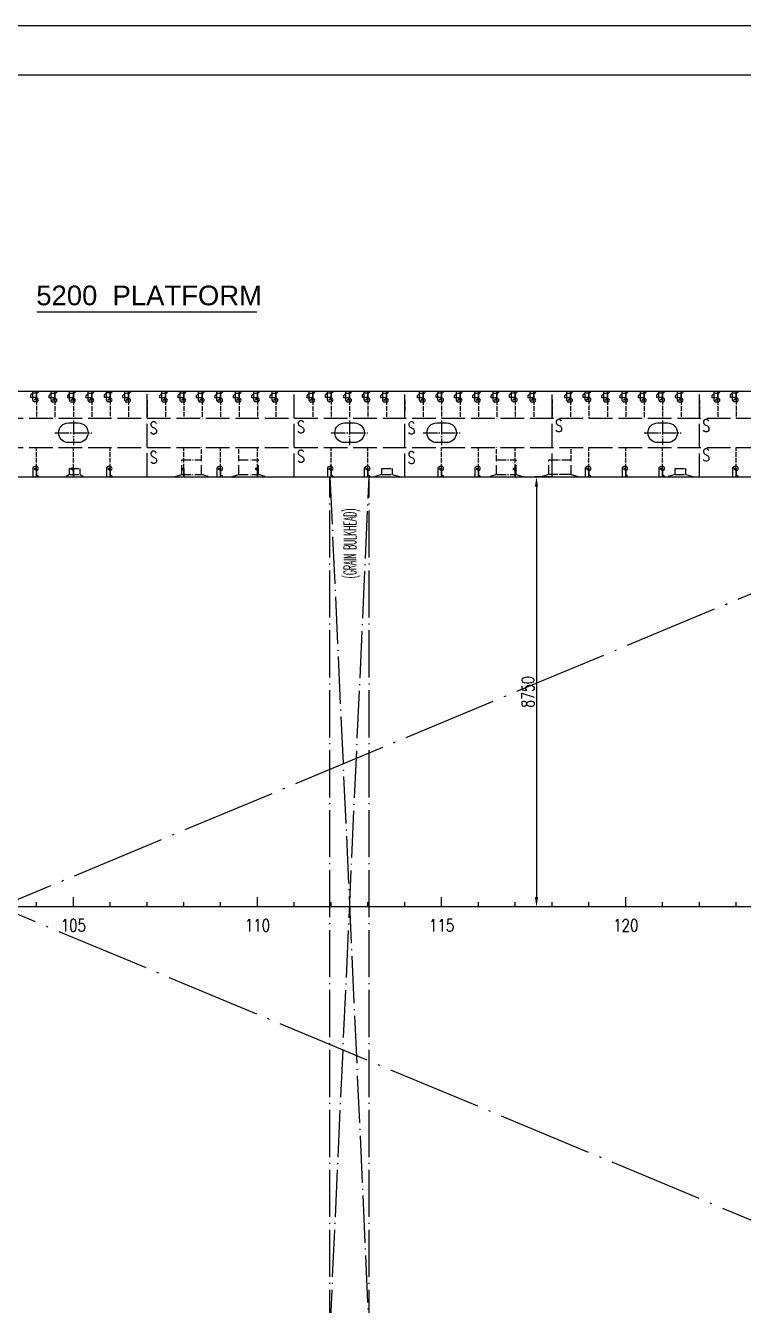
# Model space of a CAD drawing. Extents: x 373818 to 563892, y 592057 to 634257.
# Drawn here: x 502978 to 517595, y 608110 to 634157 of the extents above; entities that cross this region are included whole.
import ezdxf
from ezdxf.enums import TextEntityAlignment as Align

# ---------------------------------------------------------------- set-up
doc = ezdxf.new("R2010")
doc.units = 0
doc.header["$LTSCALE"] = 40
doc.header["$MEASUREMENT"] = 0
for name, pattern in [('ACAD_ISO02W100', [15, 12, -3]), ('ACAD_ISO04W100', [30.5, 24, -3, 0.5, -3]), ('ACAD_ISO05W100', [34, 24, -3, 0.5, -3, 0.5, -3])]:
    doc.linetypes.add(name, pattern=pattern)
doc.layers.get('0').update_dxf_attribs({"linetype": 'CONTINUOUS'})
doc.layers.get('DEFPOINTS').update_dxf_attribs({"linetype": 'CONTINUOUS'})
for name, color, linetype in [('01CONTINUOUS', 2, 'CONTINUOUS'), ('11TEXTE', 4, 'CONTINUOUS'), ('BT_ENG', 7, 'CONTINUOUS'), ('C-CEN', 4, 'ACAD_ISO04W100'), ('C-CON', 4, 'CONTINUOUS'), ('C-DAS', 4, 'ACAD_ISO02W100'), ('FRAME', 7, 'CONTINUOUS'), ('Y-CON', 2, 'CONTINUOUS'), ('Y-DAS', 2, 'ACAD_ISO02W100')]:
    doc.layers.add(name, color=color, linetype=linetype)
doc.styles.add('ROMANS', font='romans.shx', dxfattribs={"width": 0.75, "height": 250, "bigfont": 'hzdx.shx'})
doc.styles.add('SWISS721LIGHTBT', font='swissl.ttf')
doc.dimstyles.new('DM-100', dxfattribs={"dimscale": 0, "dimtxt": 250, "dimasz": 200, "dimexe": 30, "dimexo": 30, "dimgap": 50, "dimtad": 1, "dimdec": 0, "dimzin": 0, "dimdsep": 46, "dimtxsty": 'ROMANS', "dimcen": 0, "dimclrd": 1, "dimclre": 1, "dimclrt": 1, "dimadec": 0, "dimazin": 0, "dimtfac": 1, "dimtdec": 0, "dimtmove": 0, "dimatfit": 3, "dimfxl": 1, "dimtolj": 1, "dimtzin": 0, "dimarcsym": 0})

# ---------------------------------------------------------------- blocks, each defined once
blk = doc.blocks.new('*D11')
at = {"color": 1, "linetype": 'ByBlock', "transparency": 16777216}
for p, q in [((510670, 626114), (510351, 626114)), ((510381, 625914), (510381, 617564)), ((510670, 617364), (510351, 617364))]:
    blk.add_line(p, q, dxfattribs=at)
for points in [[(510348, 625914), (510415, 625914), (510381, 626114)], [(510348, 617564), (510415, 617564), (510381, 617364)]]:
    blk.add_solid(points, dxfattribs=at)
at = {"layer": 'DEFPOINTS', "color": 0, "linetype": 'ByBlock', "transparency": 16777216}
for p in [(510700, 626114), (510381, 617364), (510700, 617364)]:
    blk.add_point(p, dxfattribs=at)
at = {"color": 1, "linetype": 'ByBlock', "transparency": 16777216, "insert": (510206, 621739), "char_height": 250, "attachment_point": 5, "rotation": 90, "style": 'ROMANS'}
blk.add_mtext('\\A1;8750', dxfattribs=at)
blk = doc.blocks.new('A$C3512239F')
at = {"color": 7, "linetype": 'Continuous'}
for p, q in [((475, 450), (275, 450)), ((275, 50), (475, 50))]:
    blk.add_line(p, q, dxfattribs=at)
at = {"color": 7, "linetype": 'ACAD_ISO04W100', "ltscale": 0.3}
for p, q in [((375, 0), (375, 500)), ((0, 250), (750, 250))]:
    blk.add_line(p, q, dxfattribs=at)
at = {"color": 7, "linetype": 'Continuous'}
for centre, start, end in [((275, 250), 90, 270), ((475, 250), 270, 90)]:
    blk.add_arc(centre, 200, start, end, dxfattribs=at)
blk = doc.blocks.new('A$C771200ED')
at = {"layer": 'C-CON', "linetype": 'ACAD_ISO05W100', "ltscale": 0.2}
for p, q in [((135, 350), (535, 350)), ((135, 50), (135, 350)), ((535, 50), (535, 350)), ((0, 12), (135, 50)), ((0, 12), (0, 0)), ((135, 50), (535, 50)), ((670, 12), (535, 50)), ((670, 12), (670, 0))]:
    blk.add_line(p, q, dxfattribs=at)

msp = doc.modelspace()

# ---------------------------------------------------------------- linework, layer by layer
at = {"color": 2}
msp.add_line((447392.4, 633156.6), (562792.4, 633156.6), dxfattribs=at)
at = {"color": 7, "ltscale": 0.2}
for p, q in [((503125.3, 626534.5), (503125.3, 626712.7)), ((503500.3, 626527.7), (503500.3, 626719.9)), ((503875.3, 626527.7), (503875.3, 626719.9)), ((504250.3, 626527.7), (504250.3, 626719.9)), ((504625.3, 626535.5), (504625.3, 626713.7)), ((505000.3, 626527.7), (505000.3, 626719.9)), ((505750.3, 626527.7), (505750.3, 626719.9)), ((506125.3, 626528.7), (506125.3, 626706.9)), ((506500.3, 626527.7), (506500.3, 626719.9)), ((506875.3, 626527.7), (506875.3, 626719.9)), ((507250.3, 626527.7), (507250.3, 626719.9)), ((507625.3, 626534.5), (507625.3, 626712.7)), ((508000.3, 626527.7), (508000.3, 626719.9)), ((508750.3, 626527.7), (508750.3, 626719.9)), ((509125.3, 626534.5), (509125.3, 626712.7)), ((509500.3, 626527.7), (509500.3, 626719.9)), ((509875.3, 626534.5), (509875.3, 626712.7)), ((510250.3, 626527.7), (510250.3, 626719.9)), ((511000.3, 626527.7), (511000.3, 626719.9)), ((511375.3, 626534.5), (511375.3, 626712.7)), ((511750.3, 626527.7), (511750.3, 626719.9)), ((512125.3, 626527.7), (512125.3, 626719.9)), ((512500.3, 626527.7), (512500.3, 626719.9)), ((512875.3, 626534.5), (512875.3, 626712.7)), ((513250.3, 626527.7), (513250.3, 626719.9)), ((514000.3, 626527.7), (514000.3, 626719.9)), ((514375.3, 626541.3), (514375.3, 626719.5)), ((514750.3, 626527.7), (514750.3, 626719.9)), ((515125.3, 626527.7), (515125.3, 626719.9)), ((515500.3, 626527.7), (515500.3, 626719.9)), ((515875.3, 626534.5), (515875.3, 626712.7)), ((516250.3, 626527.7), (516250.3, 626719.9)), ((517000.3, 626527.7), (517000.3, 626719.9)), ((517375.3, 626534.5), (517375.3, 626712.7)), ((503125.3, 626678.5), (503085.3, 626638.5)), ((503085.3, 626588.9), (503085.3, 626638.5)), ((503200.3, 626588.9), (503085.3, 626588.9)), ((503200.3, 626678.5), (503125.3, 626678.5)), ((503500.3, 626671.7), (503460.3, 626631.7)), ((503460.3, 626582.2), (503460.3, 626631.7)), ((503575.3, 626582.2), (503460.3, 626582.2)), ((503575.3, 626671.7), (503500.3, 626671.7)), ((503875.3, 626671.7), (503835.3, 626631.7)), ((503835.3, 626582.2), (503835.3, 626631.7)), ((503950.3, 626582.2), (503835.3, 626582.2)), ((503950.3, 626671.7), (503875.3, 626671.7)), ((504250.3, 626671.7), (504210.3, 626631.7)), ((504210.3, 626582.2), (504210.3, 626631.7)), ((504325.3, 626582.2), (504210.3, 626582.2)), ((504325.3, 626671.7), (504250.3, 626671.7)), ((504625.3, 626679.5), (504585.3, 626639.5)), ((504585.3, 626589.9), (504585.3, 626639.5)), ((504700.3, 626589.9), (504585.3, 626589.9)), ((504700.3, 626679.5), (504625.3, 626679.5)), ((505000.3, 626671.7), (504960.3, 626631.7)), ((504960.3, 626582.2), (504960.3, 626631.7)), ((505075.3, 626582.2), (504960.3, 626582.2)), ((505075.3, 626671.7), (505000.3, 626671.7)), ((505750.3, 626671.7), (505710.3, 626631.7)), ((505710.3, 626582.2), (505710.3, 626631.7)), ((505825.3, 626582.2), (505710.3, 626582.2)), ((505825.3, 626671.7), (505750.3, 626671.7)), ((506125.3, 626672.7), (506085.3, 626632.7)), ((506085.3, 626583.1), (506085.3, 626632.7)), ((506200.3, 626583.1), (506085.3, 626583.1)), ((506200.3, 626672.7), (506125.3, 626672.7)), ((506500.3, 626671.7), (506460.3, 626631.7)), ((506460.3, 626582.2), (506460.3, 626631.7)), ((506575.3, 626582.2), (506460.3, 626582.2)), ((506575.3, 626671.7), (506500.3, 626671.7)), ((506875.3, 626671.7), (506835.3, 626631.7)), ((506835.3, 626582.2), (506835.3, 626631.7)), ((506950.3, 626582.2), (506835.3, 626582.2)), ((506950.3, 626671.7), (506875.3, 626671.7)), ((507250.3, 626671.7), (507210.3, 626631.7)), ((507210.3, 626582.2), (507210.3, 626631.7)), ((507325.3, 626582.2), (507210.3, 626582.2)), ((507325.3, 626671.7), (507250.3, 626671.7)), ((507625.3, 626671.7), (507585.3, 626631.7)), ((507585.3, 626582.2), (507585.3, 626631.7)), ((507700.3, 626582.2), (507585.3, 626582.2)), ((507700.3, 626671.7), (507625.3, 626671.7)), ((508000.3, 626671.7), (507960.3, 626631.7)), ((507960.3, 626582.2), (507960.3, 626631.7)), ((508075.3, 626582.2), (507960.3, 626582.2)), ((508075.3, 626671.7), (508000.3, 626671.7)), ((508750.3, 626671.7), (508710.3, 626631.7)), ((508710.3, 626582.2), (508710.3, 626631.7)), ((508825.3, 626582.2), (508710.3, 626582.2)), ((508825.3, 626671.7), (508750.3, 626671.7)), ((509125.3, 626678.5), (509085.3, 626638.5)), ((509085.3, 626588.9), (509085.3, 626638.5)), ((509200.3, 626588.9), (509085.3, 626588.9)), ((509200.3, 626678.5), (509125.3, 626678.5)), ((509500.3, 626671.7), (509460.3, 626631.7)), ((509460.3, 626582.2), (509460.3, 626631.7)), ((509575.3, 626582.2), (509460.3, 626582.2)), ((509575.3, 626671.7), (509500.3, 626671.7)), ((509875.3, 626678.5), (509835.3, 626638.5)), ((509835.3, 626588.9), (509835.3, 626638.5)), ((509950.3, 626588.9), (509835.3, 626588.9)), ((509950.3, 626678.5), (509875.3, 626678.5)), ((510250.3, 626671.7), (510210.3, 626631.7)), ((510210.3, 626582.2), (510210.3, 626631.7)), ((510325.3, 626582.2), (510210.3, 626582.2)), ((510325.3, 626671.7), (510250.3, 626671.7)), ((511000.3, 626671.7), (510960.3, 626631.7)), ((510960.3, 626582.2), (510960.3, 626631.7)), ((511075.3, 626582.2), (510960.3, 626582.2)), ((511075.3, 626671.7), (511000.3, 626671.7)), ((511375.3, 626678.5), (511335.3, 626638.5)), ((511335.3, 626588.9), (511335.3, 626638.5)), ((511450.3, 626588.9), (511335.3, 626588.9)), ((511450.3, 626678.5), (511375.3, 626678.5)), ((511750.3, 626671.7), (511710.3, 626631.7)), ((511710.3, 626582.2), (511710.3, 626631.7)), ((511825.3, 626582.2), (511710.3, 626582.2)), ((511825.3, 626671.7), (511750.3, 626671.7)), ((512125.3, 626671.7), (512085.3, 626631.7)), ((512085.3, 626582.2), (512085.3, 626631.7)), ((512200.3, 626582.2), (512085.3, 626582.2)), ((512200.3, 626671.7), (512125.3, 626671.7)), ((512500.3, 626671.7), (512460.3, 626631.7)), ((512460.3, 626582.2), (512460.3, 626631.7)), ((512575.3, 626582.2), (512460.3, 626582.2)), ((512575.3, 626671.7), (512500.3, 626671.7)), ((512875.3, 626678.5), (512835.3, 626638.5)), ((512835.3, 626588.9), (512835.3, 626638.5)), ((512950.3, 626588.9), (512835.3, 626588.9)), ((512950.3, 626678.5), (512875.3, 626678.5)), ((513250.3, 626671.7), (513210.3, 626631.7)), ((513210.3, 626582.2), (513210.3, 626631.7)), ((513325.3, 626582.2), (513210.3, 626582.2)), ((513325.3, 626671.7), (513250.3, 626671.7)), ((514000.3, 626671.7), (513960.3, 626631.7)), ((513960.3, 626582.2), (513960.3, 626631.7)), ((514075.3, 626582.2), (513960.3, 626582.2)), ((514075.3, 626671.7), (514000.3, 626671.7)), ((514375.3, 626678.5), (514335.3, 626638.5)), ((514335.3, 626588.9), (514335.3, 626638.5)), ((514450.3, 626588.9), (514335.3, 626588.9)), ((514450.3, 626678.5), (514375.3, 626678.5)), ((514750.3, 626671.7), (514710.3, 626631.7)), ((514710.3, 626582.2), (514710.3, 626631.7)), ((514825.3, 626582.2), (514710.3, 626582.2)), ((514825.3, 626671.7), (514750.3, 626671.7)), ((515125.3, 626671.7), (515085.3, 626631.7)), ((515085.3, 626582.2), (515085.3, 626631.7)), ((515200.3, 626582.2), (515085.3, 626582.2)), ((515200.3, 626671.7), (515125.3, 626671.7)), ((515500.3, 626671.7), (515460.3, 626631.7)), ((515460.3, 626582.2), (515460.3, 626631.7)), ((515575.3, 626582.2), (515460.3, 626582.2)), ((515575.3, 626671.7), (515500.3, 626671.7)), ((515875.3, 626678.5), (515835.3, 626638.5)), ((515835.3, 626588.9), (515835.3, 626638.5)), ((515950.3, 626588.9), (515835.3, 626588.9)), ((515950.3, 626678.5), (515875.3, 626678.5)), ((516250.3, 626671.7), (516210.3, 626631.7)), ((516210.3, 626582.2), (516210.3, 626631.7)), ((516325.3, 626582.2), (516210.3, 626582.2)), ((516325.3, 626671.7), (516250.3, 626671.7)), ((517000.3, 626671.7), (516960.3, 626631.7)), ((516960.3, 626582.2), (516960.3, 626631.7)), ((517075.3, 626582.2), (516960.3, 626582.2)), ((517075.3, 626671.7), (517000.3, 626671.7)), ((517375.3, 626678.5), (517335.3, 626638.5)), ((517335.3, 626588.9), (517335.3, 626638.5)), ((517450.3, 626588.9), (517335.3, 626588.9)), ((517450.3, 626678.5), (517375.3, 626678.5)), ((503125.3, 625148.1), (503125.3, 624969.9)), ((504625.3, 625148.1), (504625.3, 624969.9)), ((506875.3, 625148.1), (506875.3, 624969.9)), ((509125.3, 625148.1), (509125.3, 624969.9)), ((509875.3, 625148.1), (509875.3, 624969.9)), ((511375.3, 625148.1), (511375.3, 624969.9)), ((512125.3, 625148.1), (512125.3, 624969.9)), ((514375.3, 625148.1), (514375.3, 624969.9)), ((515125.3, 625148.1), (515125.3, 624969.9)), ((515875.3, 625148.1), (515875.3, 624969.9)), ((517375.3, 625148.1), (517375.3, 624969.9))]:
    msp.add_line(p, q, dxfattribs=at)
for p, q in [((503200.3, 626499.5), (503160.3, 626499.5)), ((503575.3, 626492.7), (503535.3, 626492.7)), ((503950.3, 626492.7), (503910.3, 626492.7)), ((504325.3, 626492.7), (504285.3, 626492.7)), ((504700.3, 626500.5), (504660.3, 626500.5)), ((505075.3, 626492.7), (505035.3, 626492.7)), ((505825.3, 626492.7), (505785.3, 626492.7)), ((506200.3, 626493.7), (506160.3, 626493.7)), ((506575.3, 626492.7), (506535.3, 626492.7)), ((506950.3, 626492.7), (506910.3, 626492.7)), ((507325.3, 626492.7), (507285.3, 626492.7)), ((507700.3, 626499.5), (507660.3, 626499.5)), ((508075.3, 626492.7), (508035.3, 626492.7)), ((508825.3, 626492.7), (508785.3, 626492.7)), ((509200.3, 626499.5), (509160.3, 626499.5)), ((509575.3, 626492.7), (509535.3, 626492.7)), ((509950.3, 626499.5), (509910.3, 626499.5)), ((510325.3, 626492.7), (510285.3, 626492.7)), ((511075.3, 626492.7), (511035.3, 626492.7)), ((511450.3, 626499.5), (511410.3, 626499.5)), ((511825.3, 626492.7), (511785.3, 626492.7)), ((512200.3, 626492.7), (512160.3, 626492.7)), ((512575.3, 626492.7), (512535.3, 626492.7)), ((512950.3, 626499.5), (512910.3, 626499.5)), ((513325.3, 626492.7), (513285.3, 626492.7)), ((514075.3, 626492.7), (514035.3, 626492.7)), ((514450.3, 626506.3), (514410.3, 626506.3)), ((514825.3, 626492.7), (514785.3, 626492.7)), ((515200.3, 626492.7), (515160.3, 626492.7)), ((515575.3, 626492.7), (515535.3, 626492.7)), ((515950.3, 626499.5), (515910.3, 626499.5)), ((516325.3, 626492.7), (516285.3, 626492.7)), ((517075.3, 626492.7), (517035.3, 626492.7)), ((517450.3, 626499.5), (517410.3, 626499.5)), ((503200.3, 625183.1), (503160.3, 625183.1)), ((504700.3, 625183.1), (504660.3, 625183.1)), ((506950.3, 625183.1), (506910.3, 625183.1)), ((509200.3, 625183.1), (509160.3, 625183.1)), ((509950.3, 625183.1), (509910.3, 625183.1)), ((511450.3, 625183.1), (511410.3, 625183.1)), ((512200.3, 625183.1), (512160.3, 625183.1)), ((514450.3, 625183.1), (514410.3, 625183.1)), ((515200.3, 625183.1), (515160.3, 625183.1)), ((515950.3, 625183.1), (515910.3, 625183.1)), ((517450.3, 625183.1), (517410.3, 625183.1)), ((503200.3, 616219.9), (503200.3, 616319.9)), ((503950.3, 616219.9), (503950.3, 616419.9)), ((504700.3, 616219.9), (504700.3, 616319.9)), ((505450.3, 616219.9), (505450.3, 616319.9)), ((506200.3, 616219.9), (506200.3, 616319.9)), ((506950.3, 616219.9), (506950.3, 616319.9)), ((507700.3, 616219.9), (507700.3, 616419.9)), ((508450.3, 616219.9), (508450.3, 616319.9)), ((509200.3, 616219.9), (509200.3, 616319.9)), ((509950.3, 616219.9), (509950.3, 616319.9)), ((510700.3, 616219.9), (510700.3, 616319.9)), ((511450.3, 616219.9), (511450.3, 616419.9)), ((512200.3, 616219.9), (512200.3, 616319.9)), ((512950.3, 616219.9), (512950.3, 616319.9)), ((513700.3, 616219.9), (513700.3, 616319.9)), ((514450.3, 616219.9), (514450.3, 616319.9)), ((515200.3, 616219.9), (515200.3, 616419.9)), ((515950.3, 616219.9), (515950.3, 616319.9)), ((516700.3, 616219.9), (516700.3, 616319.9)), ((517450.3, 616219.9), (517450.3, 616319.9)), ((523450.3, 616219.9), (481450.3, 616219.9))]:
    msp.add_line(p, q)
for centre, start, end in [((503200.3, 626723.5), 270, 0), ((503575.3, 626716.7), 270, 4.02245), ((503950.3, 626716.7), 270, 4.02245), ((504325.3, 626716.7), 270, 4.02245), ((504700.3, 626724.5), 270, 0), ((505075.3, 626716.7), 270, 4.02245), ((505825.3, 626716.7), 270, 4.02245), ((506200.3, 626717.7), 270, 0), ((506575.3, 626716.7), 270, 4.02245), ((506950.3, 626716.7), 270, 4.02245), ((507325.3, 626716.7), 270, 4.02245), ((507700.3, 626723.5), 270, 355.40118), ((508075.3, 626716.7), 270, 4.02245), ((508825.3, 626716.7), 270, 4.02245), ((509200.3, 626723.5), 270, 355.40118), ((509575.3, 626716.7), 270, 4.02245), ((509950.3, 626723.5), 270, 355.40118), ((510325.3, 626716.7), 270, 4.02245), ((511075.3, 626716.7), 270, 4.02245), ((511450.3, 626723.5), 270, 355.40118), ((511825.3, 626716.7), 270, 4.02245), ((512200.3, 626716.7), 270, 4.02245), ((512575.3, 626716.7), 270, 4.02245), ((512950.3, 626723.5), 270, 355.40118), ((513325.3, 626716.7), 270, 4.02245), ((514075.3, 626716.7), 270, 4.02245), ((514450.3, 626730.3), 270, 346.64758), ((514825.3, 626716.7), 270, 4.02245), ((515200.3, 626716.7), 270, 4.02245), ((515575.3, 626716.7), 270, 4.02245), ((515950.3, 626723.5), 270, 355.40118), ((516325.3, 626716.7), 270, 4.02245), ((517075.3, 626716.7), 270, 4.02245), ((517450.3, 626723.5), 270, 355.40118), ((503200.3, 624959.1), 13.8726, 90), ((504700.3, 624959.1), 13.8726, 90), ((506950.3, 624959.1), 13.8726, 90), ((509200.3, 624959.1), 13.8726, 90), ((509950.3, 624959.1), 13.8726, 90), ((511450.3, 624959.1), 13.8726, 90), ((512200.3, 624959.1), 13.8726, 90), ((514450.3, 624959.1), 13.8726, 90), ((515200.3, 624959.1), 13.8726, 90), ((515950.3, 624959.1), 13.8726, 90), ((517450.3, 624959.1), 13.8726, 90)]:
    msp.add_arc(centre, 45, start, end, dxfattribs=at)
for centre, radius, start, end in [((503160.3, 626534.5), 35, 180, 270), ((503200.3, 626539.5), 40, 270, 90), ((503535.3, 626527.7), 35, 180, 270), ((503575.3, 626532.7), 40, 270, 90), ((503910.3, 626527.7), 35, 180, 270), ((503950.3, 626532.7), 40, 270, 90), ((504285.3, 626527.7), 35, 180, 270), ((504325.3, 626532.7), 40, 270, 90), ((504660.3, 626535.5), 35, 180, 270), ((504700.3, 626540.5), 40, 270, 90), ((505035.3, 626527.7), 35, 180, 270), ((505075.3, 626532.7), 40, 270, 90), ((505785.3, 626527.7), 35, 180, 270), ((505825.3, 626532.7), 40, 270, 90), ((506160.3, 626528.7), 35, 180, 270), ((506200.3, 626533.7), 40, 270, 90), ((506535.3, 626527.7), 35, 180, 270), ((506575.3, 626532.7), 40, 270, 90), ((506910.3, 626527.7), 35, 180, 270), ((506950.3, 626532.7), 40, 270, 90), ((507285.3, 626527.7), 35, 180, 270), ((507325.3, 626532.7), 40, 270, 90), ((507660.3, 626534.5), 35, 180, 270), ((507700.3, 626539.5), 40, 270, 90), ((508035.3, 626527.7), 35, 180, 270), ((508075.3, 626532.7), 40, 270, 90), ((508785.3, 626527.7), 35, 180, 270), ((508825.3, 626532.7), 40, 270, 90), ((509160.3, 626534.5), 35, 180, 270), ((509200.3, 626539.5), 40, 270, 90), ((509535.3, 626527.7), 35, 180, 270), ((509575.3, 626532.7), 40, 270, 90), ((509910.3, 626534.5), 35, 180, 270), ((509950.3, 626539.5), 40, 270, 90), ((510285.3, 626527.7), 35, 180, 270), ((510325.3, 626532.7), 40, 270, 90), ((511035.3, 626527.7), 35, 180, 270), ((511075.3, 626532.7), 40, 270, 90), ((511410.3, 626534.5), 35, 180, 270), ((511450.3, 626539.5), 40, 270, 90), ((511785.3, 626527.7), 35, 180, 270), ((511825.3, 626532.7), 40, 270, 90), ((512160.3, 626527.7), 35, 180, 270), ((512200.3, 626532.7), 40, 270, 90), ((512535.3, 626527.7), 35, 180, 270), ((512575.3, 626532.7), 40, 270, 90), ((512910.3, 626534.5), 35, 180, 270), ((512950.3, 626539.5), 40, 270, 90), ((513285.3, 626527.7), 35, 180, 270), ((513325.3, 626532.7), 40, 270, 90), ((514035.3, 626527.7), 35, 180, 270), ((514075.3, 626532.7), 40, 270, 90), ((514410.3, 626541.3), 35, 180, 270), ((514450.3, 626546.3), 40, 270, 90), ((514785.3, 626527.7), 35, 180, 270), ((514825.3, 626532.7), 40, 270, 90), ((515160.3, 626527.7), 35, 180, 270), ((515200.3, 626532.7), 40, 270, 90), ((515535.3, 626527.7), 35, 180, 270), ((515575.3, 626532.7), 40, 270, 90), ((515910.3, 626534.5), 35, 180, 270), ((515950.3, 626539.5), 40, 270, 90), ((516285.3, 626527.7), 35, 180, 270), ((516325.3, 626532.7), 40, 270, 90), ((517035.3, 626527.7), 35, 180, 270), ((517075.3, 626532.7), 40, 270, 90), ((517410.3, 626534.5), 35, 180, 270), ((517450.3, 626539.5), 40, 270, 90), ((503160.3, 625148.1), 35, 90, 180), ((503200.3, 625143.1), 40, 270, 90), ((504660.3, 625148.1), 35, 90, 180), ((504700.3, 625143.1), 40, 270, 90), ((506910.3, 625148.1), 35, 90, 180), ((506950.3, 625143.1), 40, 270, 90), ((509160.3, 625148.1), 35, 90, 180), ((509200.3, 625143.1), 40, 270, 90), ((509910.3, 625148.1), 35, 90, 180), ((509950.3, 625143.1), 40, 270, 90), ((511410.3, 625148.1), 35, 90, 180), ((511450.3, 625143.1), 40, 270, 90), ((512160.3, 625148.1), 35, 90, 180), ((512200.3, 625143.1), 40, 270, 90), ((514410.3, 625148.1), 35, 90, 180), ((514450.3, 625143.1), 40, 270, 90), ((515160.3, 625148.1), 35, 90, 180), ((515200.3, 625143.1), 40, 270, 90), ((515910.3, 625148.1), 35, 90, 180), ((515950.3, 625143.1), 40, 270, 90), ((517410.3, 625148.1), 35, 90, 180), ((517450.3, 625143.1), 40, 270, 90)]:
    msp.add_arc(centre, radius, start, end)
at = {"layer": '01CONTINUOUS'}
for p, q in [((507684.9, 628324.6), (503210.1, 628324.6)), ((455541.2, 626719.9), (524571.7, 626719.9)), ((450690.3, 624969.9), (526450.3, 624969.9)), ((451450.3, 624969.9), (526450.3, 624969.9))]:
    msp.add_line(p, q, dxfattribs=at)
msp.add_lwpolyline([(476450.3, 626719.9), (515850.3, 626719.9), (517850.3, 626719.9), (521100.3, 626719.9), (522983.4, 626719.9), (524350.3, 626719.9), (524553.2, 626719.9), (524570.9, 626719.9), (524780.5, 626719.4), (525187.7, 626716.3), (526024.6, 626700.3), (527600.3, 626640.3), (529546.3, 626500.7), (530850.3, 626360.8), (532788.3, 626083.3), (534100.3, 625854.1)], dxfattribs=at)
at = {"layer": 'BT_ENG'}
msp.add_line((444892.4, 634156.6), (563792.4, 634156.6), dxfattribs=at)
at = {"layer": 'C-CEN', "ltscale": 2}
for p, q in [((523450.3, 607469.9), (481450.3, 624969.9)), ((481450.3, 607469.9), (523450.3, 624969.9))]:
    msp.add_line(p, q, dxfattribs=at)
at = {"layer": 'C-CEN'}
for p, q in [((509175.3, 607469.9), (509175.3, 624969.9)), ((509175.3, 607469.9), (509975.3, 624969.9)), ((509175.3, 624969.9), (509975.3, 607469.9)), ((509975.3, 607469.9), (509975.3, 624969.9))]:
    msp.add_line(p, q, dxfattribs=at)
at = {"layer": 'C-CON', "linetype": 'ACAD_ISO05W100', "ltscale": 0.2}
for p, q in [((503870.3, 625139.9), (504090.3, 625139.9)), ((503870.3, 625019.9), (503870.3, 625139.9)), ((504090.3, 625019.9), (504090.3, 625139.9)), ((510231.7, 625019.9), (510231.7, 625139.9)), ((510231.7, 625139.9), (510451.7, 625139.9)), ((510451.7, 625019.9), (510451.7, 625139.9)), ((512570.3, 625319.9), (512970.3, 625319.9)), ((512570.3, 625019.9), (512570.3, 625319.9)), ((512570.3, 625319.9), (512970.3, 625319.9)), ((512570.3, 625019.9), (512570.3, 625319.9)), ((512970.3, 625019.9), (512970.3, 625319.9)), ((512970.3, 625019.9), (512970.3, 625319.9)), ((513635.3, 625319.9), (514090.3, 625319.9)), ((513635.3, 625019.9), (513635.3, 625319.9)), ((513635.3, 625019.9), (513635.3, 625319.9)), ((514090.3, 625019.9), (514090.3, 625319.9)), ((516204.8, 625019.9), (516204.8, 625139.9)), ((516204.8, 625139.9), (516424.8, 625139.9)), ((516424.8, 625019.9), (516424.8, 625139.9)), ((503870.3, 625019.9), (503805.3, 624981.9)), ((503870.3, 625019.9), (503805.3, 624981.9)), ((503805.3, 624969.9), (503805.3, 624981.9)), ((503805.3, 624969.9), (503805.3, 624981.9)), ((503870.3, 625019.9), (504090.3, 625019.9)), ((504090.3, 625019.9), (504155.3, 624981.9)), ((504090.3, 625019.9), (504155.3, 624981.9)), ((504155.3, 624969.9), (504155.3, 624981.9)), ((504155.3, 624969.9), (504155.3, 624981.9)), ((510231.7, 625019.9), (510091.7, 624981.9)), ((510091.7, 624981.9), (510091.7, 624969.9)), ((510231.7, 625019.9), (510451.7, 625019.9)), ((510451.7, 625019.9), (510591.7, 624981.9)), ((510591.7, 624981.9), (510591.7, 624969.9)), ((512570.3, 625019.9), (512435.3, 624981.9)), ((512570.3, 625019.9), (512435.3, 624981.9)), ((512435.3, 624981.9), (512435.3, 624969.9)), ((512435.3, 624981.9), (512435.3, 624969.9)), ((512570.3, 625019.9), (512970.3, 625019.9)), ((512570.3, 625019.9), (512970.3, 625019.9)), ((512970.3, 625019.9), (513105.3, 624981.9)), ((512970.3, 625019.9), (513105.3, 624981.9)), ((513105.3, 624981.9), (513105.3, 624969.9)), ((513105.3, 624981.9), (513105.3, 624969.9)), ((513635.3, 625019.9), (513500.3, 624981.9)), ((513635.3, 625019.9), (513500.3, 624981.9)), ((513500.3, 624981.9), (513500.3, 624969.9)), ((513500.3, 624981.9), (513500.3, 624969.9)), ((514090.3, 625019.9), (513635.3, 625019.9)), ((514035.3, 625019.9), (513635.3, 625019.9)), ((514090.3, 625019.9), (514225.3, 624981.9)), ((514090.3, 625019.9), (514225.3, 624981.9)), ((514225.3, 624981.9), (514225.3, 624969.9)), ((514225.3, 624981.9), (514225.3, 624969.9)), ((516204.8, 625019.9), (516064.8, 624981.9)), ((516064.8, 624981.9), (516064.8, 624969.9)), ((516204.8, 625019.9), (516424.8, 625019.9)), ((516424.8, 625019.9), (516564.8, 624981.9)), ((516564.8, 624981.9), (516564.8, 624969.9))]:
    msp.add_line(p, q, dxfattribs=at)
at = {"layer": 'C-DAS'}
for p, q in [((451450.3, 626169.9), (527200.3, 626169.9)), ((451450.3, 625569.9), (532450.3, 625569.9))]:
    msp.add_line(p, q, dxfattribs=at)
at = {"layer": 'Y-CON'}
for p, q in [((503200.3, 626539.5), (503200.3, 626719.5)), ((503575.3, 626532.7), (503575.3, 626719.9)), ((503950.3, 626532.7), (503950.3, 626719.9)), ((504325.3, 626532.7), (504325.3, 626719.9)), ((504700.3, 626540.5), (504700.3, 626720.5)), ((505075.3, 626532.7), (505075.3, 626719.9)), ((505825.3, 626532.7), (505825.3, 626719.9)), ((506200.3, 626533.7), (506200.3, 626713.7)), ((506575.3, 626532.7), (506575.3, 626719.9)), ((506950.3, 626532.7), (506950.3, 626719.9)), ((507325.3, 626532.7), (507325.3, 626719.9)), ((507700.3, 626539.5), (507700.3, 626719.5)), ((508075.3, 626532.7), (508075.3, 626719.9)), ((508825.3, 626532.7), (508825.3, 626719.9)), ((509200.3, 626539.5), (509200.3, 626719.5)), ((509575.3, 626532.7), (509575.3, 626719.9)), ((509950.3, 626539.5), (509950.3, 626719.5)), ((510325.3, 626532.7), (510325.3, 626719.9)), ((511075.3, 626532.7), (511075.3, 626719.9)), ((511450.3, 626539.5), (511450.3, 626719.5)), ((511825.3, 626532.7), (511825.3, 626719.9)), ((512200.3, 626532.7), (512200.3, 626719.9)), ((512575.3, 626532.7), (512575.3, 626719.9)), ((512950.3, 626539.5), (512950.3, 626719.5)), ((513325.3, 626532.7), (513325.3, 626719.9)), ((514075.3, 626532.7), (514075.3, 626719.9)), ((514450.3, 626546.3), (514450.3, 626719.9)), ((514825.3, 626532.7), (514825.3, 626719.9)), ((515200.3, 626532.7), (515200.3, 626719.9)), ((515575.3, 626532.7), (515575.3, 626719.9)), ((515950.3, 626539.5), (515950.3, 626719.5)), ((516325.3, 626532.7), (516325.3, 626719.9)), ((517075.3, 626532.7), (517075.3, 626719.9)), ((517450.3, 626539.5), (517450.3, 626719.5)), ((503200.3, 625143.1), (503200.3, 624969.9)), ((503950.3, 625143.1), (503950.3, 624969.9)), ((504700.3, 625143.1), (504700.3, 624969.9)), ((506200.3, 625143.1), (506200.3, 624969.9)), ((506950.3, 625143.1), (506950.3, 624969.9)), ((507700.3, 625143.1), (507700.3, 624969.9)), ((509200.3, 625143.1), (509200.3, 624969.9)), ((509950.3, 625143.1), (509950.3, 624969.9)), ((511450.3, 625143.1), (511450.3, 624969.9)), ((512200.3, 625143.1), (512200.3, 624969.9)), ((512950.3, 625143.1), (512950.3, 624969.9)), ((514450.3, 625143.1), (514450.3, 624969.9)), ((515200.3, 625143.1), (515200.3, 624969.9)), ((515950.3, 625143.1), (515950.3, 624969.9)), ((517450.3, 625143.1), (517450.3, 624969.9))]:
    msp.add_line(p, q, dxfattribs=at)
for points in [[(503200.3, 626719.5), (503200.3, 626539.5), (503150.3, 626539.5), (503200.3, 626579.5)], [(503575.3, 626712.7), (503575.3, 626532.7), (503525.3, 626532.7), (503575.3, 626572.7)], [(503950.3, 626712.7), (503950.3, 626532.7), (503900.3, 626532.7), (503950.3, 626572.7)], [(504325.3, 626712.7), (504325.3, 626532.7), (504275.3, 626532.7), (504325.3, 626572.7)], [(504700.3, 626718.6), (504700.3, 626540.5), (504650.3, 626540.5), (504700.3, 626580.5)], [(505075.3, 626712.7), (505075.3, 626532.7), (505025.3, 626532.7), (505075.3, 626572.7)], [(505825.3, 626712.7), (505825.3, 626532.7), (505775.3, 626532.7), (505825.3, 626572.7)], [(506200.3, 626713.7), (506200.3, 626533.7), (506150.3, 626533.7), (506200.3, 626573.7)], [(506575.3, 626712.7), (506575.3, 626532.7), (506525.3, 626532.7), (506575.3, 626572.7)], [(506950.3, 626712.7), (506950.3, 626532.7), (506900.3, 626532.7), (506950.3, 626572.7)], [(507325.3, 626712.7), (507325.3, 626532.7), (507275.3, 626532.7), (507325.3, 626572.7)], [(507700.3, 626719.5), (507700.3, 626539.5), (507650.3, 626539.5), (507700.3, 626579.5)], [(508075.3, 626712.7), (508075.3, 626532.7), (508025.3, 626532.7), (508075.3, 626572.7)], [(508825.3, 626712.7), (508825.3, 626532.7), (508775.3, 626532.7), (508825.3, 626572.7)], [(509200.3, 626719.5), (509200.3, 626539.5), (509150.3, 626539.5), (509200.3, 626579.5)], [(509575.3, 626712.7), (509575.3, 626532.7), (509525.3, 626532.7), (509575.3, 626572.7)], [(509950.3, 626719.5), (509950.3, 626539.5), (509900.3, 626539.5), (509950.3, 626579.5)], [(510325.3, 626712.7), (510325.3, 626532.7), (510275.3, 626532.7), (510325.3, 626572.7)], [(511075.3, 626712.7), (511075.3, 626532.7), (511025.3, 626532.7), (511075.3, 626572.7)], [(511450.3, 626719.5), (511450.3, 626539.5), (511400.3, 626539.5), (511450.3, 626579.5)], [(511825.3, 626712.7), (511825.3, 626532.7), (511775.3, 626532.7), (511825.3, 626572.7)], [(512200.3, 626712.7), (512200.3, 626532.7), (512150.3, 626532.7), (512200.3, 626572.7)], [(512575.3, 626712.7), (512575.3, 626532.7), (512525.3, 626532.7), (512575.3, 626572.7)], [(512950.3, 626719.5), (512950.3, 626539.5), (512900.3, 626539.5), (512950.3, 626579.5)], [(513325.3, 626712.7), (513325.3, 626532.7), (513275.3, 626532.7), (513325.3, 626572.7)], [(514075.3, 626712.7), (514075.3, 626532.7), (514025.3, 626532.7), (514075.3, 626572.7)], [(514450.3, 626719.9), (514450.3, 626546.3), (514400.3, 626546.3), (514450.3, 626586.3)], [(514825.3, 626712.7), (514825.3, 626532.7), (514775.3, 626532.7), (514825.3, 626572.7)], [(515200.3, 626712.7), (515200.3, 626532.7), (515150.3, 626532.7), (515200.3, 626572.7)], [(515575.3, 626712.7), (515575.3, 626532.7), (515525.3, 626532.7), (515575.3, 626572.7)], [(515950.3, 626719.5), (515950.3, 626539.5), (515900.3, 626539.5), (515950.3, 626579.5)], [(516325.3, 626712.7), (516325.3, 626532.7), (516275.3, 626532.7), (516325.3, 626572.7)], [(517075.3, 626712.7), (517075.3, 626532.7), (517025.3, 626532.7), (517075.3, 626572.7)], [(517450.3, 626719.5), (517450.3, 626539.5), (517400.3, 626539.5), (517450.3, 626579.5)], [(503200.3, 624969.9), (503200.3, 625143.1), (503150.3, 625143.1), (503200.3, 625103.1)], [(503950.3, 624969.9), (503950.3, 625143.1), (503900.3, 625143.1), (503950.3, 625103.1)], [(504700.3, 624969.9), (504700.3, 625143.1), (504650.3, 625143.1), (504700.3, 625103.1)], [(506200.3, 624969.9), (506200.3, 625143.1), (506150.3, 625143.1), (506200.3, 625103.1)], [(506950.3, 624969.9), (506950.3, 625143.1), (506900.3, 625143.1), (506950.3, 625103.1)], [(507700.3, 624969.9), (507700.3, 625143.1), (507650.3, 625143.1), (507700.3, 625103.1)], [(509200.3, 624969.9), (509200.3, 625143.1), (509150.3, 625143.1), (509200.3, 625103.1)], [(509950.3, 624969.9), (509950.3, 625143.1), (509900.3, 625143.1), (509950.3, 625103.1)], [(511450.3, 624969.9), (511450.3, 625143.1), (511400.3, 625143.1), (511450.3, 625103.1)], [(512200.3, 624969.9), (512200.3, 625143.1), (512150.3, 625143.1), (512200.3, 625103.1)], [(512950.3, 624969.9), (512950.3, 625143.1), (512900.3, 625143.1), (512950.3, 625103.1)], [(514450.3, 624969.9), (514450.3, 625143.1), (514400.3, 625143.1), (514450.3, 625103.1)], [(515200.3, 624969.9), (515200.3, 625143.1), (515150.3, 625143.1), (515200.3, 625103.1)], [(515950.3, 624969.9), (515950.3, 625143.1), (515900.3, 625143.1), (515950.3, 625103.1)], [(517450.3, 624969.9), (517450.3, 625143.1), (517400.3, 625143.1), (517450.3, 625103.1)]]:
    msp.add_lwpolyline(points, dxfattribs=at)
at = {"layer": 'Y-DAS'}
for p, q in [((505450.3, 624973.4), (505450.3, 626719.9)), ((508450.3, 624969.9), (508450.3, 626719.9)), ((510700.3, 624969.9), (510700.3, 626719.9)), ((513700.3, 624969.9), (513700.3, 626719.9)), ((516700.3, 624969.9), (516700.3, 626719.9))]:
    msp.add_line(p, q, dxfattribs=at)
at = {"layer": 'Y-DAS', "ltscale": 0.2}
for p, q in [((503200.3, 626539.5), (503200.3, 626168.3)), ((503575.3, 626532.7), (503575.3, 626169.9)), ((503950.3, 626532.7), (503950.3, 626169.9)), ((504325.3, 626532.7), (504325.3, 626169.9)), ((504700.3, 626540.5), (504700.3, 626169.3)), ((505075.3, 626532.7), (505075.3, 626169.9)), ((505450.3, 626533.7), (505450.3, 626162.5)), ((505825.3, 626532.7), (505825.3, 626169.9)), ((506200.3, 626533.7), (506200.3, 626162.5)), ((506575.3, 626532.7), (506575.3, 626169.9)), ((506950.3, 626532.7), (506950.3, 626169.9)), ((507325.3, 626532.7), (507325.3, 626169.9)), ((507700.3, 626539.5), (507700.3, 626168.3)), ((508075.3, 626532.7), (508075.3, 626169.9)), ((508825.3, 626532.7), (508825.3, 626169.9)), ((509200.3, 626539.5), (509200.3, 626168.3)), ((509575.3, 626532.7), (509575.3, 626169.9)), ((509950.3, 626539.5), (509950.3, 626168.3)), ((510325.3, 626532.7), (510325.3, 626169.9)), ((510700.3, 626539.5), (510700.3, 626318.3)), ((511075.3, 626532.7), (511075.3, 626169.9)), ((511450.3, 626539.5), (511450.3, 626168.3)), ((511825.3, 626532.7), (511825.3, 626169.9)), ((512200.3, 626532.7), (512200.3, 626169.9)), ((512575.3, 626532.7), (512575.3, 626169.9)), ((512950.3, 626539.5), (512950.3, 626168.3)), ((513325.3, 626532.7), (513325.3, 626169.9)), ((513700.3, 626546.3), (513700.3, 626175.1)), ((514075.3, 626532.7), (514075.3, 626169.9)), ((514450.3, 626546.3), (514450.3, 626175.1)), ((514825.3, 626532.7), (514825.3, 626169.9)), ((515200.3, 626532.7), (515200.3, 626169.9)), ((515575.3, 626532.7), (515575.3, 626169.9)), ((515950.3, 626539.5), (515950.3, 626168.3)), ((516325.3, 626532.7), (516325.3, 626169.9)), ((516700.3, 626539.5), (516700.3, 626168.3)), ((517075.3, 626532.7), (517075.3, 626169.9)), ((517450.3, 626539.5), (517450.3, 626168.3)), ((503200.3, 625143.1), (503200.3, 625569.9)), ((503950.3, 625143.1), (503950.3, 625569.9)), ((504700.3, 625143.1), (504700.3, 625569.9)), ((506200.3, 625143.1), (506200.3, 625569.9)), ((506560.3, 625319.9), (506560.3, 625569.9)), ((506950.3, 625143.1), (506950.3, 625569.9)), ((507320.3, 625319.9), (507320.3, 625569.9)), ((507700.3, 625143.1), (507700.3, 625569.9)), ((509200.3, 625143.1), (509200.3, 625569.9)), ((509950.3, 625143.1), (509950.3, 625569.9)), ((511450.3, 625143.1), (511450.3, 625569.9)), ((512200.3, 625143.1), (512200.3, 625569.9)), ((512568.6, 625319.9), (512568.6, 625569.9)), ((512950.3, 625143.1), (512950.3, 625569.9)), ((514088.6, 625319.9), (514088.6, 625569.9)), ((514450.3, 625143.1), (514450.3, 625569.9)), ((515200.3, 625143.1), (515200.3, 625569.9)), ((515950.3, 625143.1), (515950.3, 625569.9)), ((517450.3, 625143.1), (517450.3, 625569.9))]:
    msp.add_line(p, q, dxfattribs=at)

# ---------------------------------------------------------------- block references
for p in [(506025.3, 624969.9), (506025.3, 624969.9), (507185.3, 624969.9), (507185.3, 624969.9)]:
    msp.add_blockref('A$C771200ED', p)
at = {"layer": 'C-CON', "xscale": -1, "rotation": 180}
for p in [(503575.3, 626119.9), (509200.3, 626119.9), (511075.3, 626119.9), (515575.3, 626119.9)]:
    msp.add_blockref('A$C3512239F', p, dxfattribs=at)

# ---------------------------------------------------------------- texts
at = {"style": 'ROMANS', "width": 0.45}
msp.add_text('(GRAIN BULKHEAD)', height=250, rotation=90, dxfattribs=at).set_placement((509706.3, 622906.8))
at = {"char_height": 250, "width": 4189.533, "attachment_point": 7, "style": 'ROMANS'}
for insert in [(505506, 625843.4), (505506, 625843.4), (508506, 625864.9), (508506, 625864.9), (510756, 625839.9), (510756, 625839.9), (513756, 625889.8), (516756, 625889.8), (505506, 625243.4), (505506, 625243.4), (508506, 625264.9), (508506, 625264.9), (510756, 625239.9), (510756, 625239.9), (516756, 625289.8)]:
    msp.add_mtext('S', dxfattribs=dict(at, insert=insert))
at = {"layer": '11TEXTE', "style": 'SWISS721LIGHTBT'}
msp.add_text('5200  PLATFORM', height=400, dxfattribs=at).set_placement((505493.6, 628665), align=Align.MIDDLE)
at = {"layer": 'FRAME', "style": 'ROMANS', "width": 0.8}
for s, p in [('105', (503950.3, 615844.9)), ('110', (507700.3, 615844.9)), ('115', (511450.3, 615844.9)), ('120', (515200.3, 615844.9))]:
    msp.add_text(s, height=250, dxfattribs=at).set_placement(p, align=Align.MIDDLE)

# ---------------------------------------------------------------- dimensions: what is measured, and where the dimension line sits
at = {"layer": 'C-CON'}
dim = msp.add_linear_dim(base=(513381.3, 616219.9), p1=(513700.3, 624969.9), p2=(513700.3, 616219.9), angle=90, dimstyle='DM-100', override={"dimscale": 1, "dimtmove": 1}, dxfattribs=at)
dim.commit()
dim.dimension.update_dxf_attribs({"geometry": '*D11', "text_midpoint": (513206.3, 620594.9), "insert": (3000, -1143.8)})

doc.saveas('drawing.dxf')
